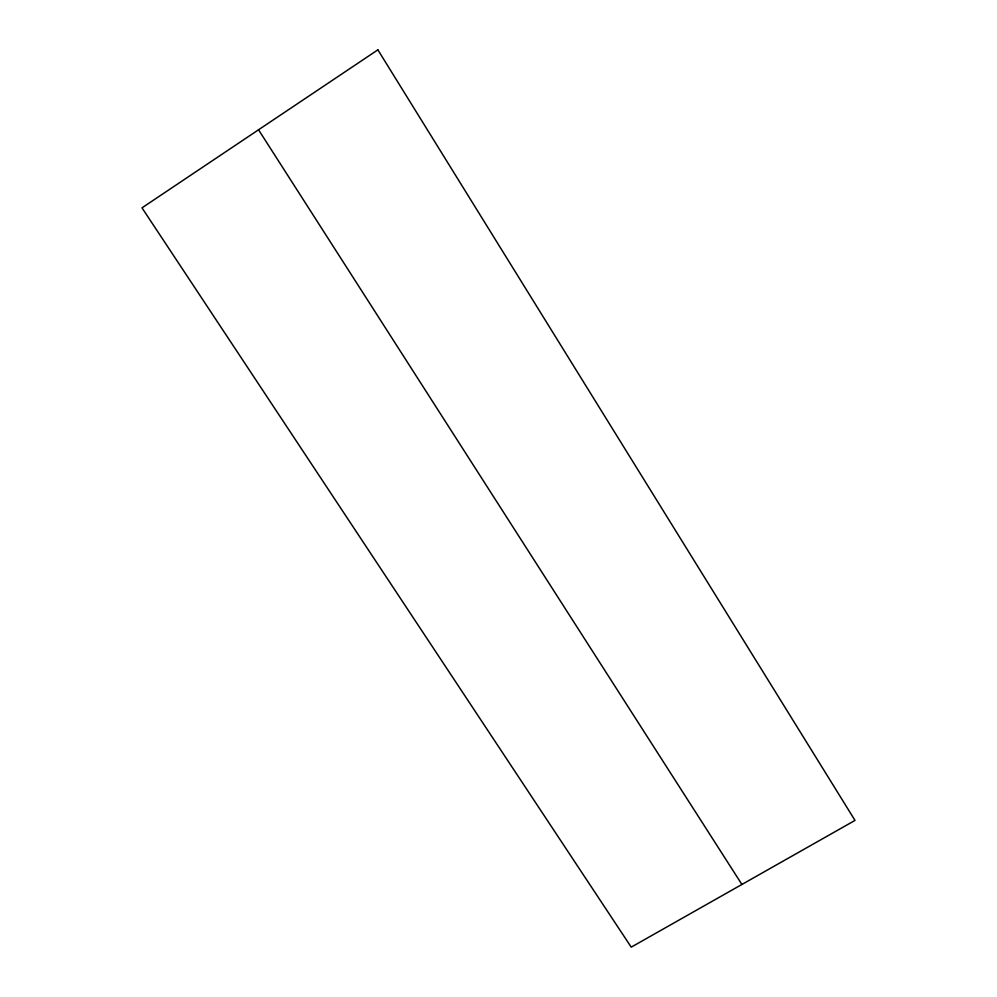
<?xml version="1.0" encoding="UTF-8"?>
<svg xmlns="http://www.w3.org/2000/svg" width="997" height="997" viewBox="0 0 997 997"><rect width="100%" height="100%" fill="white"/><g stroke="black" fill="none" stroke-linecap="round" stroke-linejoin="round"><path stroke-width="1.5" d="M258.535 129.784L741.918 884.464M377.875 49.85L141.998 207.85L631.226 947.15L855.002 820.406L377.875 49.85"/></g></svg>
